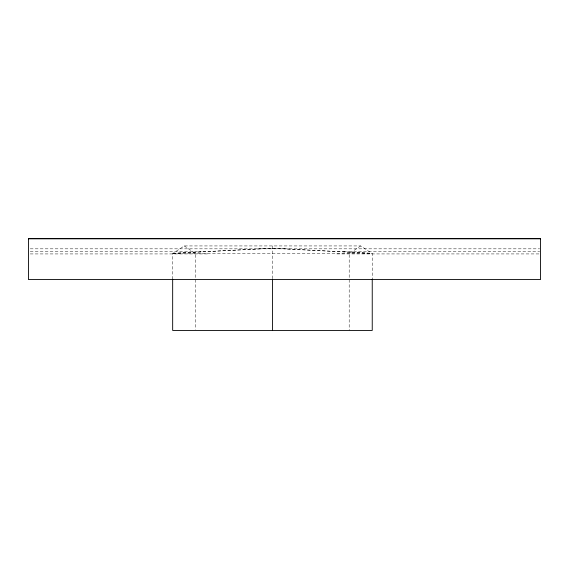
<?xml version="1.0" encoding="UTF-8"?>
<svg xmlns="http://www.w3.org/2000/svg" width="569" height="569" viewBox="0 0 569 569"><rect width="100%" height="100%" fill="white"/><g stroke="black" fill="none" stroke-linecap="round" stroke-linejoin="round"><path stroke-width="0.43" stroke-dasharray="2.85 2.13" d="M172.663 279.223L172.663 253.618L184.185 245.936L360.718 245.936L372.24 253.618L372.24 279.223M360.718 245.936L349.195 253.618L349.195 330.433M173.14 253.305L272.451 248.205L371.77 253.305M173.076 253.34L272.451 248.29L371.827 253.34M30.228 248.831L539.661 248.831M30.228 251.37L201.298 251.37M343.605 251.37L539.668 251.37M172.663 253.618L372.24 253.618M30.221 253.93L208.034 253.93M336.869 253.93L539.661 253.93M184.185 245.936L195.708 253.618L195.708 329.551M272.451 245.936L272.451 279.223"/><path stroke-width="0.85" d="M28.45 238.809L540.55 238.809M372.24 279.223L372.24 330.433L172.663 330.433L172.663 279.223M272.451 279.223L272.451 330.433M540.55 238.567L28.45 238.567L28.45 279.535L540.55 279.535L540.55 238.567"/></g></svg>
